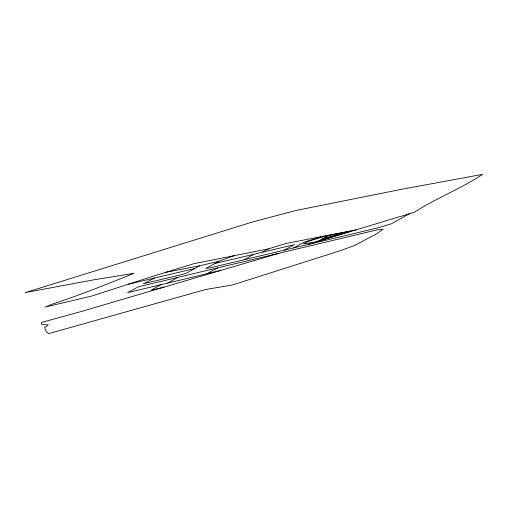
<?xml version="1.0" encoding="UTF-8"?>
<svg xmlns="http://www.w3.org/2000/svg" width="508" height="508" viewBox="0 0 508 508"><rect width="100%" height="100%" fill="white"/><g stroke="black" fill="none" stroke-linecap="round" stroke-linejoin="round"><path stroke-width="0.76" d="M160.719 284.74L151.086 290.233L164.154 287.109M244.215 259.721L253.816 254.273M262.446 252.222L268.332 248.888L286.042 243.478L356.006 229.87L414.172 212.344C436.137 198.177 460.762 188.843 482.6 174.358L402.063 189.205L297.307 210.21L287.604 212.655L251.885 222.167L25.4 292.57L93.809 279.825L133.922 273.317C107.175 284.067 80.442 294.983 52.953 303.886L45.282 307.029L91.383 296.158L152.375 276.466L193.802 263.696L268.332 248.888M234.086 255.695L219.17 261.15L199.6 265.817L186.792 273.006L181.058 274.771L143.675 283.686L154.603 278.022M409.664 213.544L391.452 223.787L377.431 227.959L210.141 267.843L205.867 268.434L219.17 261.15M167.653 283.083L177.787 277.406L376.568 230.01L383.33 229.152L376.199 234.029L354.267 245.631L338.766 251.2L232.62 284.925L205.575 289.535L48.584 333.642L46.387 331.857L44.596 327.641L48.298 324.904L41.783 324.574L41.485 322.453L82.302 311.214L278.873 253.289M206.991 273.698L217.646 267.894M284.207 250.19L294.424 244.627L214.789 263.544M293.522 247.968L304.101 242.221L322.726 236.341M318.662 240.976L327.8 236.004L331.076 235.007M307.708 244.583L356.006 229.87M177.787 277.406L138.227 286.849L127.667 292.627L220.878 270.383M128.41 284.213L194.774 268.529M322.218 239.039L329.927 237.541M165.659 272.371L199.6 265.817M349.18 231.673L343.497 232.594L324.307 238.436L329.99 237.522M308.318 241.262L303.466 243.897L315.341 241.986L350.914 231.146L324.891 236.207L308.318 241.262"/></g></svg>
